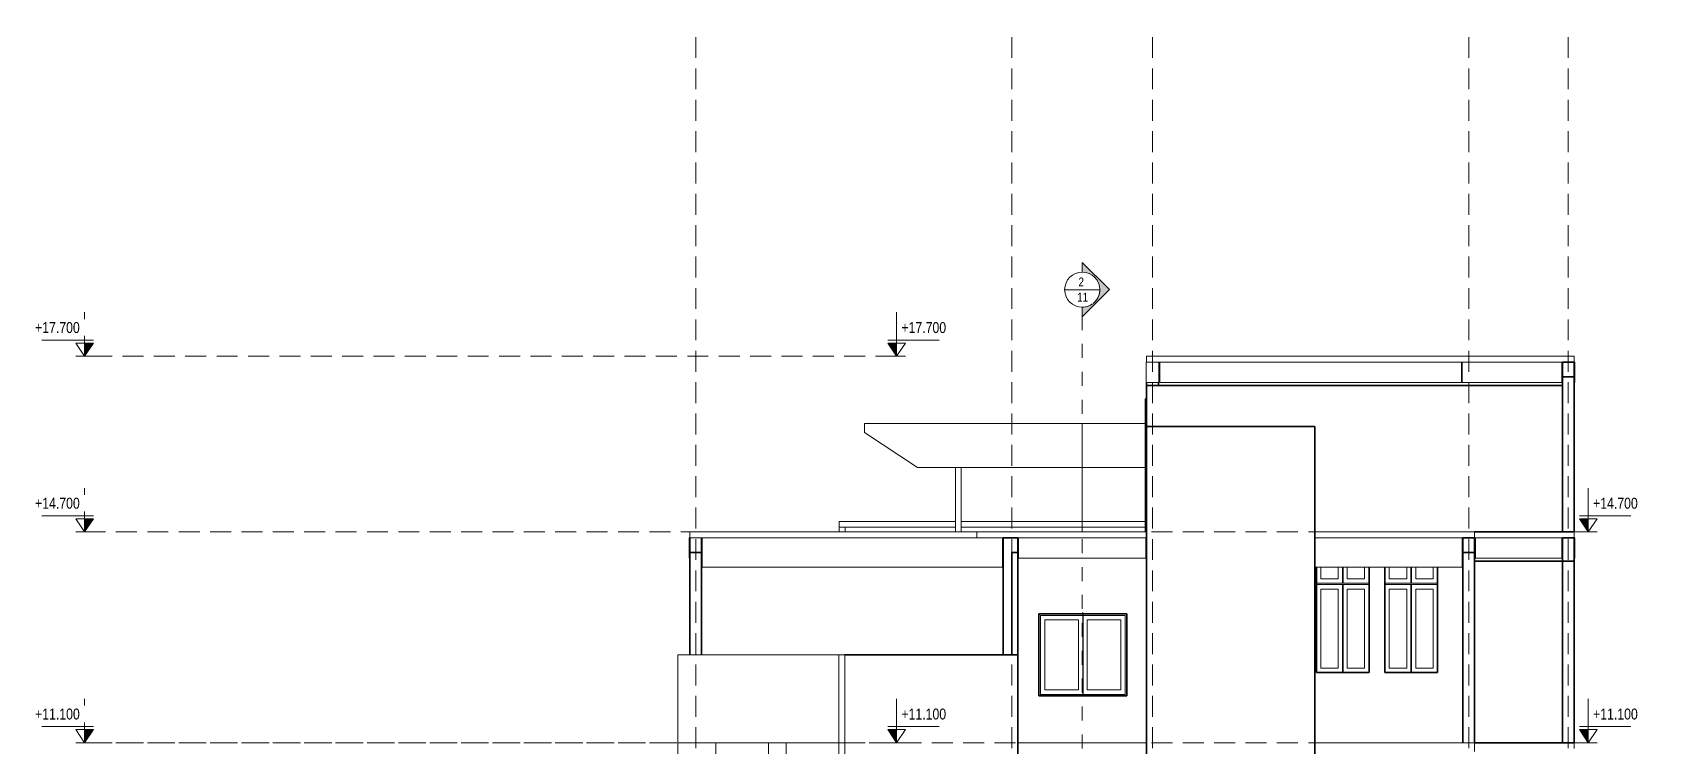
# Model space of a CAD drawing. Header units: millimetres. Extents: x -11327 to 16289, y -4520 to 23231.
# Drawn here: x -11327 to 16289, y 11050 to 23231 of the extents above; entities that cross this region are included whole.
import ezdxf

# ---------------------------------------------------------------- set-up
doc = ezdxf.new("R2010")
doc.units = ezdxf.units.MM
for name, pattern in [('Abgebrochen', [535.78125, 357.1875, -178.59375]), ('Aligning Line', [476.25, 238.125, -238.125]), ('Hidden', [535.78125, 357.1875, -178.59375])]:
    doc.linetypes.add(name, pattern=pattern)
for name, color, linetype, lineweight in [('A-DOOR', 7, 'Continuous', 25), ('A-DOOR-FRAM', 7, 'Continuous', 18), ('A-FLOR', 7, 'Continuous', 18), ('A-FLOR-LEVL', 7, 'Continuous', 9), ('A-GENM', 7, 'Continuous', 18), ('A-GLAZ', 7, 'Continuous', 25), ('A-WALL', 7, 'Continuous', 35), ('G-ANNO-SYMB', 7, 'Abgebrochen', 9), ('S-BEAM', 7, 'Continuous', 18), ('S-COLS', 7, 'Continuous', 35), ('S-FNDN', 7, 'Continuous', 18), ('S-GRID', 7, 'Continuous', 9)]:
    doc.layers.add(name, color=color, linetype=linetype, lineweight=lineweight)
doc.layers.add('G-IMPT', color=7, linetype='Continuous', lineweight=18, true_color=0xffffff)
doc.styles.add('Arial', font='arial.ttf', dxfattribs={"width": 0.8, "height": 187.5})
doc.styles.add('Arial_2', font='arial.ttf', dxfattribs={"width": 0.8, "height": 150})

# ---------------------------------------------------------------- blocks, each defined once
blk = doc.blocks.new('CUA SO2 CANH NHOM KINH CO O THOANG - 900X1900-V2-MẶT ĐỨNG KIẾN TRÚC TRỤC E-A')
at = {"layer": 'A-GLAZ', "lineweight": 18}
for p, q in [((10674.004805, 14100), (10674.004805, 13901)), ((10972.004805, 13901), (10972.004805, 14100)), ((11124.004805, 14100), (11124.004805, 13901)), ((11422.004805, 13901), (11422.004805, 14100)), ((11498.004805, 13825), (10598.004805, 13825)), ((10674.004805, 13901), (10972.004805, 13901)), ((11124.004805, 13901), (11422.004805, 13901)), ((10598.004805, 13800), (11498.004805, 13800)), ((10972.004805, 13724), (10674.004805, 13724)), ((10674.004805, 12376), (10674.004805, 13724)), ((10972.004805, 13724), (10972.004805, 12376)), ((11422.004805, 13724), (11124.004805, 13724)), ((11124.004805, 12376), (11124.004805, 13724)), ((11422.004805, 13724), (11422.004805, 12376)), ((10972.004805, 12376), (10674.004805, 12376)), ((11422.004805, 12376), (11124.004805, 12376))]:
    blk.add_line(p, q, dxfattribs=at)
at = {"layer": 'A-GLAZ'}
for p, q in [((11048.004805, 14100), (11048.004805, 13825)), ((11048.004805, 13825), (11048.004805, 14100)), ((11048.004805, 14100), (11048.004805, 13825)), ((11048.004805, 13800), (11048.004805, 12300)), ((11048.004805, 12300), (11048.004805, 13800)), ((11048.004805, 13800), (11048.004805, 12300))]:
    blk.add_line(p, q, dxfattribs=at)
blk = doc.blocks.new('Cua_Chong_Chay_D7_1Canh - D7_1200x2200-2407363-MẶT ĐỨNG KIẾN TRÚC TRỤC E-A')
at = {"layer": 'A-DOOR-FRAM'}
for p in [(7675, 14700), (7700, 16975)]:
    blk.add_line(p, (7675, 16975), dxfattribs=at)
blk = doc.blocks.new('Window_K2_Stack - Sync_3dsMax_To_Revit-2428540-MẶT ĐỨNG KIẾN TRÚC TRỤC E-A')
at = {"layer": 'G-IMPT'}
for p, q in [((2885, 16550), (2885, 16400)), ((2885, 16550), (6600, 16550)), ((2885, 16400), (3785, 15800)), ((6600, 16550), (7675, 16550)), ((3785, 15800), (6600, 15800)), ((4435, 15800), (4535, 15800)), ((4435, 14700), (4435, 15800)), ((4535, 15800), (4535, 14700)), ((6600, 15800), (7675, 15800)), ((6600, 14700), (6600, 15800)), ((6600, 14700), (6600, 15800)), ((2450, 14780), (2450, 14880)), ((2450, 14880), (4435, 14880)), ((2450, 14780), (2450, 14880)), ((2450, 14880), (4435, 14880)), ((2450, 14780), (2450, 14700)), ((2450, 14780), (2550, 14780)), ((2450, 14700), (2450, 14780)), ((2450, 14780), (2550, 14780)), ((2450, 14700), (2450, 14780)), ((2450, 14780), (2550, 14780)), ((2450, 14780), (2550, 14780)), ((2550, 14780), (4435, 14780)), ((2550, 14780), (2550, 14700)), ((2550, 14780), (2550, 14700)), ((2550, 14780), (4435, 14780)), ((4535, 14880), (6600, 14880)), ((4535, 14780), (6600, 14780)), ((6600, 14780), (6600, 14880)), ((6600, 14880), (7675, 14880)), ((6600, 14880), (6600, 14780)), ((7675, 14780), (6600, 14780)), ((6600, 14780), (6600, 14780)), ((-306, 0), (-342, 0)), ((-342, 0), (-342, -20)), ((-342, -20), (-101, -20)), ((-342, -750), (-342, -20)), ((4436, -230), (4436, -750)), ((4436, -750), (4436, -230)), ((8763, -230), (8763, -750)), ((8763, -750), (8763, -230)), ((13542, -750), (13542, -150)), ((4436, -750), (-342, -750)), ((5300, -750), (4436, -750)), ((8763, -750), (7900, -750)), ((8763, -750), (13542, -750)), ((13542, -750), (13542, -750))]:
    blk.add_line(p, q, dxfattribs=at)
at = {"layer": 'G-IMPT', "flags": 128}
for points in [[(6600, 15800), (6600, 15987), (6600, 16175), (6600, 16362), (6600, 16550)], [(6600, 16550), (6600, 16362), (6600, 16175), (6600, 15987), (6600, 15800)]]:
    blk.add_lwpolyline(points, dxfattribs=at)
blk = doc.blocks.new('Window_K2_Stack - Window_K2_Stack-2377845-MẶT ĐỨNG KIẾN TRÚC TRỤC E-A')
blk.add_blockref('Window_K2_Stack - Sync_3dsMax_To_Revit-2428540-MẶT ĐỨNG KIẾN TRÚC TRỤC E-A', (0, 0))
blk = doc.blocks.new('M_Concrete-Rectangular-Column - COT200X200-2391835-MẶT ĐỨNG KIẾN TRÚC TRỤC E-A')
at = {"layer": 'S-COLS'}
for p, q in [((-100, 14600), (-100, 12600)), ((100, 14600), (100, 12600))]:
    blk.add_line(p, q, dxfattribs=at)
blk = doc.blocks.new('M_Concrete-Rectangular-Column - COT200X250-2391840-MẶT ĐỨNG KIẾN TRÚC TRỤC E-A')
at = {"layer": 'S-COLS'}
for p, q in [((5250, 14600), (5500, 14600)), ((5250, 14600), (5250, 12600)), ((5500, 14600), (5500, 12600))]:
    blk.add_line(p, q, dxfattribs=at)
blk = doc.blocks.new('M_Concrete-Rectangular-Column - COT200X200-V3-MẶT ĐỨNG KIẾN TRÚC TRỤC E-A')
at = {"layer": 'S-COLS'}
for p, q in [((13100, 14600), (13300, 14600)), ((13100, 14600), (13100, 11100)), ((13300, 14600), (13300, 11100))]:
    blk.add_line(p, q, dxfattribs=at)
blk = doc.blocks.new('M_Concrete-Rectangular-Column - COT200X200-V6-MẶT ĐỨNG KIẾN TRÚC TRỤC E-A')
at = {"layer": 'S-COLS'}
for p, q in [((14800, 14600), (15000, 14600)), ((14800, 14600), (14800, 11100)), ((15000, 14600), (15000, 11100)), ((15000, 11100), (14800, 11100))]:
    blk.add_line(p, q, dxfattribs=at)
blk = doc.blocks.new('M_Concrete-Rectangular-Column - COT200X200-2391841-MẶT ĐỨNG KIẾN TRÚC TRỤC E-A')
at = {"layer": 'S-COLS'}
for p, q in [((14800, 17600), (15000, 17600)), ((14800, 17600), (14800, 14700)), ((15000, 17600), (15000, 14700)), ((15000, 14700), (14800, 14700))]:
    blk.add_line(p, q, dxfattribs=at)
blk = doc.blocks.new('CUA SO 2 CANH NHOM KINH O O THOANG - K4-2413349-MẶT ĐỨNG KIẾN TRÚC TRỤC E-A')
at = {"layer": 'A-GLAZ'}
for q in [(6610, 6125), (6610, 4700)]:
    blk.add_line((6610, 6100), q, dxfattribs=at)
at = {"layer": 'A-GLAZ', "lineweight": 18}
for p, q in [((5885, 4725), (5885, 6075)), ((5885, 6075), (7335, 6075)), ((5961, 4801), (5961, 5999)), ((5961, 5999), (6534, 5999)), ((6534, 5999), (6534, 4801)), ((6610, 4725), (6610, 6075)), ((6610, 6075), (6610, 4725)), ((6686, 4801), (6686, 5999)), ((6686, 5999), (7259, 5999)), ((7259, 5999), (7259, 4801)), ((7335, 6075), (7335, 4725)), ((7335, 4725), (5885, 4725)), ((6534, 4801), (5961, 4801)), ((7259, 4801), (6686, 4801))]:
    blk.add_line(p, q, dxfattribs=at)
blk = doc.blocks.new('Test_Family - Sync_3dsMax_To_Revit-2434440-MẶT ĐỨNG KIẾN TRÚC TRỤC E-A')
at = {"layer": 'G-IMPT'}
for p, q in [((-306, 11100), (-306, 12600)), ((-306, 12600), (2445, 12600)), ((-306, 12600), (-306, 11100)), ((2545, 12600), (2445, 12600)), ((2445, 12600), (2445, 0)), ((2545, 0), (2545, 12600)), ((-306, 11100), (-306, 0)), ((-306, 11100), (345, 11100)), ((-306, 11100), (2445, 11100)), ((345, 11100), (345, 0)), ((1245, 0), (1245, 11100)), ((1545, 11100), (1545, 0)), ((466, 3188), (466, 1613)), ((1124, 3188), (466, 3188)), ((1124, 1613), (1124, 3188)), ((1666, 3188), (1666, 1613)), ((2324, 3188), (1666, 3188)), ((2324, 1613), (2324, 3188)), ((1245, 1500), (345, 1500)), ((1124, 1613), (466, 1613)), ((1545, 1500), (2445, 1500)), ((1666, 1613), (2324, 1613)), ((345, 0), (-306, 0)), ((1545, 0), (1245, 0)), ((2445, 0), (2545, 0))]:
    blk.add_line(p, q, dxfattribs=at)
at = {"layer": 'G-IMPT', "flags": 128}
for points in [[(399, 3300), (399, 3287), (399, 3273), (399, 3260), (399, 3246)], [(399, 3246), (399, 3260), (399, 3273), (399, 3287), (399, 3300)], [(399, 3246), (399, 2823), (399, 2400), (399, 1977), (399, 1555)], [(466, 3246), (449, 3246), (433, 3246), (416, 3246), (399, 3246)], [(466, 3246), (449, 3246), (433, 3246), (416, 3246), (399, 3246)], [(399, 1555), (399, 1977), (399, 2400), (399, 2823), (399, 3246)], [(399, 3246), (416, 3246), (433, 3246), (449, 3246), (466, 3246)], [(399, 3246), (399, 2823), (399, 2400), (399, 1977), (399, 1555)], [(1124, 3246), (959, 3246), (795, 3246), (631, 3246), (466, 3246)], [(466, 3246), (466, 3232), (466, 3217), (466, 3203), (466, 3188)], [(1124, 3246), (959, 3246), (795, 3246), (631, 3246), (466, 3246)], [(466, 3188), (466, 3203), (466, 3217), (466, 3232), (466, 3246)], [(466, 3246), (631, 3246), (795, 3246), (959, 3246), (1124, 3246)], [(466, 3246), (466, 3232), (466, 3217), (466, 3203), (466, 3188)], [(1191, 3246), (1174, 3246), (1157, 3246), (1141, 3246), (1124, 3246)], [(1124, 3188), (1124, 3203), (1124, 3217), (1124, 3232), (1124, 3246)], [(1124, 3246), (1141, 3246), (1157, 3246), (1174, 3246), (1191, 3246)], [(1191, 3246), (1174, 3246), (1157, 3246), (1141, 3246), (1124, 3246)], [(1124, 3188), (1124, 3203), (1124, 3217), (1124, 3232), (1124, 3246)], [(1124, 3246), (1124, 3232), (1124, 3217), (1124, 3203), (1124, 3188)], [(1191, 3246), (1191, 3260), (1191, 3273), (1191, 3287), (1191, 3300)], [(1191, 3246), (1191, 3260), (1191, 3273), (1191, 3287), (1191, 3300)], [(1191, 3300), (1191, 3287), (1191, 3273), (1191, 3260), (1191, 3246)], [(1191, 1555), (1191, 1977), (1191, 2400), (1191, 2823), (1191, 3246)], [(1191, 1555), (1191, 1977), (1191, 2400), (1191, 2823), (1191, 3246)], [(1191, 3246), (1191, 2823), (1191, 2400), (1191, 1977), (1191, 1555)], [(1599, 3300), (1599, 3287), (1599, 3273), (1599, 3260), (1599, 3246)], [(1599, 3246), (1599, 3260), (1599, 3273), (1599, 3287), (1599, 3300)], [(1599, 3246), (1599, 2823), (1599, 2400), (1599, 1977), (1599, 1555)], [(1666, 3246), (1649, 3246), (1633, 3246), (1616, 3246), (1599, 3246)], [(1599, 1555), (1599, 1977), (1599, 2400), (1599, 2823), (1599, 3246)], [(1599, 3246), (1616, 3246), (1633, 3246), (1649, 3246), (1666, 3246)], [(1599, 3246), (1599, 2823), (1599, 2400), (1599, 1977), (1599, 1555)], [(2324, 3246), (2159, 3246), (1995, 3246), (1831, 3246), (1666, 3246)], [(1666, 3246), (1666, 3232), (1666, 3217), (1666, 3203), (1666, 3188)], [(2324, 3246), (2159, 3246), (1995, 3246), (1831, 3246), (1666, 3246)], [(1666, 3188), (1666, 3203), (1666, 3217), (1666, 3232), (1666, 3246)], [(1666, 3246), (1831, 3246), (1995, 3246), (2159, 3246), (2324, 3246)], [(1666, 3246), (1666, 3232), (1666, 3217), (1666, 3203), (1666, 3188)], [(2324, 3188), (2324, 3203), (2324, 3217), (2324, 3232), (2324, 3246)], [(2324, 3246), (2341, 3246), (2357, 3246), (2374, 3246), (2391, 3246)], [(2391, 3246), (2374, 3246), (2357, 3246), (2341, 3246), (2324, 3246)], [(2324, 3188), (2324, 3203), (2324, 3217), (2324, 3232), (2324, 3246)], [(2324, 3246), (2324, 3232), (2324, 3217), (2324, 3203), (2324, 3188)], [(2391, 3246), (2391, 3260), (2391, 3273), (2391, 3287), (2391, 3300)], [(2391, 3246), (2391, 3260), (2391, 3273), (2391, 3287), (2391, 3300)], [(2391, 3300), (2391, 3287), (2391, 3273), (2391, 3260), (2391, 3246)], [(2391, 1555), (2391, 1977), (2391, 2400), (2391, 2823), (2391, 3246)], [(2391, 1555), (2391, 1977), (2391, 2400), (2391, 2823), (2391, 3246)], [(2391, 3246), (2391, 2823), (2391, 2400), (2391, 1977), (2391, 1555)], [(399, 1555), (399, 1541), (399, 1527), (399, 1514), (399, 1500)], [(466, 1555), (449, 1555), (433, 1555), (416, 1555), (399, 1555)], [(399, 1500), (399, 1514), (399, 1527), (399, 1541), (399, 1555)], [(399, 1555), (416, 1555), (433, 1555), (449, 1555), (466, 1555)], [(466, 1613), (466, 1598), (466, 1584), (466, 1569), (466, 1555)], [(466, 1555), (466, 1569), (466, 1584), (466, 1598), (466, 1613)], [(466, 1555), (631, 1555), (795, 1555), (959, 1555), (1124, 1555)], [(1124, 1555), (959, 1555), (795, 1555), (631, 1555), (466, 1555)], [(466, 1555), (631, 1555), (795, 1555), (959, 1555), (1124, 1555)], [(1124, 1555), (1124, 1569), (1124, 1584), (1124, 1598), (1124, 1613)], [(1124, 1613), (1124, 1598), (1124, 1584), (1124, 1569), (1124, 1555)], [(1124, 1555), (1124, 1569), (1124, 1584), (1124, 1598), (1124, 1613)], [(1124, 1555), (1141, 1555), (1157, 1555), (1174, 1555), (1191, 1555)], [(1191, 1555), (1174, 1555), (1157, 1555), (1141, 1555), (1124, 1555)], [(1124, 1555), (1141, 1555), (1157, 1555), (1174, 1555), (1191, 1555)], [(1191, 1500), (1191, 1514), (1191, 1527), (1191, 1541), (1191, 1555)], [(1191, 1500), (1191, 1514), (1191, 1527), (1191, 1541), (1191, 1555)], [(1191, 1555), (1191, 1541), (1191, 1527), (1191, 1514), (1191, 1500)], [(1599, 1555), (1599, 1541), (1599, 1527), (1599, 1514), (1599, 1500)], [(1599, 1500), (1599, 1514), (1599, 1527), (1599, 1541), (1599, 1555)], [(1599, 1555), (1616, 1555), (1633, 1555), (1649, 1555), (1666, 1555)], [(1599, 1555), (1616, 1555), (1633, 1555), (1649, 1555), (1666, 1555)], [(1666, 1555), (1649, 1555), (1633, 1555), (1616, 1555), (1599, 1555)], [(1666, 1613), (1666, 1598), (1666, 1584), (1666, 1569), (1666, 1555)], [(1666, 1555), (1666, 1569), (1666, 1584), (1666, 1598), (1666, 1613)], [(1666, 1613), (1666, 1598), (1666, 1584), (1666, 1569), (1666, 1555)], [(1666, 1555), (1831, 1555), (1995, 1555), (2159, 1555), (2324, 1555)], [(1666, 1555), (1831, 1555), (1995, 1555), (2159, 1555), (2324, 1555)], [(2324, 1555), (2159, 1555), (1995, 1555), (1831, 1555), (1666, 1555)], [(2324, 1555), (2324, 1569), (2324, 1584), (2324, 1598), (2324, 1613)], [(2324, 1613), (2324, 1598), (2324, 1584), (2324, 1569), (2324, 1555)], [(2324, 1555), (2324, 1569), (2324, 1584), (2324, 1598), (2324, 1613)], [(2324, 1555), (2341, 1555), (2357, 1555), (2374, 1555), (2391, 1555)], [(2391, 1555), (2374, 1555), (2357, 1555), (2341, 1555), (2324, 1555)], [(2324, 1555), (2341, 1555), (2357, 1555), (2374, 1555), (2391, 1555)], [(2391, 1500), (2391, 1514), (2391, 1527), (2391, 1541), (2391, 1555)], [(2391, 1500), (2391, 1514), (2391, 1527), (2391, 1541), (2391, 1555)], [(2391, 1555), (2391, 1541), (2391, 1527), (2391, 1514), (2391, 1500)]]:
    blk.add_lwpolyline(points, dxfattribs=at)
blk = doc.blocks.new('Test_Family - Test_Family-2434445-MẶT ĐỨNG KIẾN TRÚC TRỤC E-A')
blk.add_blockref('Test_Family - Sync_3dsMax_To_Revit-2434440-MẶT ĐỨNG KIẾN TRÚC TRỤC E-A', (0, 0))
blk = doc.blocks.new('Level - 000_-1742766-MẶT ĐỨNG KIẾN TRÚC TRỤC E-A')
at = {"layer": 'A-FLOR-LEVL'}
blk.add_hatch(color=256, dxfattribs=at).paths.add_polyline_path([(3430, 4125), (3430, 3900), (3280, 4125)])
for p, q in [((3430, 3900), (3430, 4650)), ((3280, 4177), (4159, 4177)), ((3430, 3900), (3280, 4125)), ((3280, 4125), (3580, 4125)), ((3430, 4125), (3280, 4125)), ((3280, 4125), (3430, 3900)), ((3280, 3900), (3580, 3900)), ((3430, 3900), (3580, 4125)), ((3430, 3900), (3430, 4125))]:
    blk.add_line(p, q, dxfattribs=at)
blk = doc.blocks.new('Section - CAT DUNG-122916-MẶT ĐỨNG KIẾN TRÚC TRỤC E-A')
at = {"layer": 'G-ANNO-SYMB', "linetype": 'Continuous'}
h = blk.add_hatch(color=256, dxfattribs=at)
edge = h.paths.add_edge_path()
edge.add_line((6600, -1292), (6600, -1456))
edge.add_arc((6600, -1756), 300, 0, 90, ccw=False)
edge.add_arc((6600, -1756), 300, 270, 360, ccw=False)
edge.add_line((6600, -2056), (6600, -2219))
edge.add_line((6600, -2219), (7064, -1756))
edge.add_line((7064, -1756), (6600, -1292))
for p, q in [((6600, -1292), (7064, -1756)), ((6600, -1456), (6600, -1292)), ((7064, -1756), (6600, -2219)), ((6600, -2219), (6600, -2056))]:
    blk.add_line(p, q, dxfattribs=at)
for start, end in [(90, 270), (270, 90), (360, 90), (270, 360)]:
    blk.add_arc((6600, -1756), 300, start, end, dxfattribs=at)

msp = doc.modelspace()

# ---------------------------------------------------------------- linework, layer by layer
at = {"layer": 'A-FLOR'}
msp.add_line((13300, 11100), (13300, 10950), dxfattribs=at)
at = {"layer": 'A-FLOR-LEVL', "linetype": 'Hidden'}
for p, q in [((3430, 17700), (-10434, 17700)), ((-10434, 14700), (15240, 14700)), ((3430, 11100), (-10434, 11100)), ((-10434, 11100), (15240, 11100))]:
    msp.add_line(p, q, dxfattribs=at)
at = {"layer": 'A-WALL'}
for p, q in [((7700, 17250), (7700, -750)), ((14800, 17200), (7700, 17200)), ((7900, 17250), (7900, 17200)), ((14800, 17200), (14800, 17350)), ((14800, 17350), (15000, 17350)), ((15000, 17350), (15000, 14700)), ((10570, 16500), (7700, 16500)), ((10570, 0), (10570, 16500)), ((13300, 14700), (15000, 14700)), ((-100, 12600), (-100, 14350)), ((-100, 14350), (100, 14350)), ((100, 14350), (100, 14200)), ((113, 14200), (100, 14200)), ((5250, 14200), (5237, 14200)), ((5513, 14350), (5400, 14350)), ((5400, 14350), (5400, 12600)), ((7700, 14350), (7687, 14350)), ((10598, 12300), (10598, 14100)), ((11498, 14100), (11498, 12300)), ((11768, 12300), (11768, 14100)), ((12668, 14100), (12668, 12300)), ((13100, 14200), (13087, 14200)), ((13100, 14200), (13100, 14350)), ((13100, 14350), (13300, 14350)), ((13300, 14350), (13300, 11100)), ((15000, 14200), (13300, 14200)), ((15000, 11100), (15000, 14200)), ((5860, 11900), (5860, 13300)), ((5860, 13300), (7360, 13300)), ((7360, 13300), (7360, 11900)), ((5500, 12600), (2545, 12600)), ((5500, 3900), (5500, 12600)), ((11498, 12300), (10598, 12300)), ((12668, 12300), (11768, 12300)), ((7360, 11900), (5860, 11900)), ((13300, 11100), (15000, 11100))]:
    msp.add_line(p, q, dxfattribs=at)
at = {"layer": 'G-ANNO-SYMB', "linetype": 'Continuous'}
msp.add_line((6300, 18836), (6900, 18836), dxfattribs=at)
at = {"layer": 'G-ANNO-SYMB', "linetype": 'Aligning Line'}
msp.add_line((6600, 18386), (6600, -1306), dxfattribs=at)
at = {"layer": 'S-BEAM'}
for p, q in [((7910, 17600), (7690, 17600)), ((7690, 17600), (7690, 17250)), ((7910, 17250), (7910, 17600)), ((7923, 17250), (7923, 17600)), ((7923, 17600), (13077, 17600)), ((13077, 17600), (13077, 17250)), ((13090, 17250), (13090, 17600)), ((13090, 17600), (14787, 17600)), ((14787, 17600), (14787, 17250)), ((14790, 17600), (14790, 17250)), ((15010, 17600), (15000, 17600)), ((15010, 17250), (15010, 17600)), ((7690, 17250), (7910, 17250)), ((7923, 17250), (13077, 17250)), ((13090, 17250), (14787, 17250)), ((14790, 17250), (14800, 17250)), ((15000, 17250), (15010, 17250)), ((-100, 14600), (-110, 14600)), ((-110, 14600), (-110, 14250)), ((110, 14250), (110, 14600)), ((113, 14100), (113, 14600)), ((5237, 14600), (5237, 14100)), ((5510, 14350), (5510, 14600)), ((5513, 14250), (5513, 14600)), ((5513, 14600), (7687, 14600)), ((7687, 14600), (7687, 14250)), ((7690, 14600), (7690, 14350)), ((10570, 14600), (13087, 14600)), ((13087, 14600), (13087, 14100)), ((13090, 14600), (13090, 14250)), ((13310, 14600), (13300, 14600)), ((13310, 14250), (13310, 14600)), ((13313, 14250), (13313, 14600)), ((13313, 14600), (14787, 14600)), ((14787, 14600), (14787, 14250)), ((14800, 14600), (14790, 14600)), ((14790, 14600), (14790, 14250)), ((15010, 14600), (15000, 14600)), ((15010, 14250), (15010, 14600)), ((-110, 14250), (-100, 14250)), ((100, 14250), (110, 14250)), ((113, 14100), (5237, 14100)), ((5513, 14250), (7687, 14250)), ((10570, 14100), (13087, 14100)), ((13090, 14250), (13100, 14250)), ((13300, 14250), (13310, 14250)), ((13313, 14250), (14787, 14250)), ((14790, 14250), (14800, 14250)), ((15000, 14250), (15010, 14250))]:
    msp.add_line(p, q, dxfattribs=at)
at = {"layer": 'S-FNDN'}
for p, q in [((7700, 17700), (15000, 17700)), ((7700, 17600), (7700, 17700)), ((15000, 17700), (15000, 17600)), ((7923, 17600), (7910, 17600)), ((13090, 17600), (13077, 17600)), ((15000, 17600), (14787, 17600)), ((-100, 14700), (7700, 14700)), ((-100, 14700), (-100, 14600)), ((4800, 14600), (4800, 14700)), ((10570, 14700), (13300, 14700)), ((13300, 14700), (13300, 14600)), ((15000, 14700), (15000, 14600)), ((5513, 14600), (-100, 14600)), ((7700, 14600), (7687, 14600)), ((13300, 14600), (13087, 14600)), ((13313, 14600), (13310, 14600)), ((14790, 14600), (14787, 14600)), ((5500, 11100), (7700, 11100)), ((10570, 11100), (13300, 11100)), ((15000, 11100), (15000, 11000))]:
    msp.add_line(p, q, dxfattribs=at)
at = {"layer": 'S-GRID', "linetype": 'Hidden'}
for p, q in [((0, -3995), (0, 23231)), ((5400, -3995), (5400, 23231)), ((7800, -3995), (7800, 23231)), ((13200, -3995), (13200, 23231)), ((14900, -3995), (14900, 23231))]:
    msp.add_line(p, q, dxfattribs=at)

# ---------------------------------------------------------------- block references
at = {"layer": 'A-DOOR', "lineweight": 18}
msp.add_blockref('Cua_Chong_Chay_D7_1Canh - D7_1200x2200-2407363-MẶT ĐỨNG KIẾN TRÚC TRỤC E-A', (0, 0), dxfattribs=at)
at = {"layer": 'A-FLOR-LEVL', "extrusion": (0, 0, -1)}
for p in [(7004, 13800), (7004, 10800), (7004, 7200)]:
    msp.add_blockref('Level - 000_-1742766-MẶT ĐỨNG KIẾN TRÚC TRỤC E-A', p, dxfattribs=at)
at = {"layer": 'A-FLOR-LEVL'}
for p in [(0, 13800), (11810, 10800), (0, 7200), (11810, 7200)]:
    msp.add_blockref('Level - 000_-1742766-MẶT ĐỨNG KIẾN TRÚC TRỤC E-A', p, dxfattribs=at)
at = {"layer": 'A-GENM'}
msp.add_blockref('Test_Family - Test_Family-2434445-MẶT ĐỨNG KIẾN TRÚC TRỤC E-A', (0, 0), dxfattribs=at)
at = {"layer": 'A-GLAZ'}
for name, p in [('CUA SO2 CANH NHOM KINH CO O THOANG - 900X1900-V2-MẶT ĐỨNG KIẾN TRÚC TRỤC E-A', (0, 0)), ('CUA SO2 CANH NHOM KINH CO O THOANG - 900X1900-V2-MẶT ĐỨNG KIẾN TRÚC TRỤC E-A', (1170, 0)), ('CUA SO 2 CANH NHOM KINH O O THOANG - K4-2413349-MẶT ĐỨNG KIẾN TRÚC TRỤC E-A', (0, 7200))]:
    msp.add_blockref(name, p, dxfattribs=at)
at = {"layer": 'G-ANNO-SYMB', "linetype": 'Continuous', "extrusion": (0, 0, -1), "rotation": 180}
msp.add_blockref('Section - CAT DUNG-122916-MẶT ĐỨNG KIẾN TRÚC TRỤC E-A', (0, 17081), dxfattribs=at)
at = {"layer": 'G-IMPT'}
msp.add_blockref('Window_K2_Stack - Window_K2_Stack-2377845-MẶT ĐỨNG KIẾN TRÚC TRỤC E-A', (0, 0), dxfattribs=at)
at = {"layer": 'S-COLS'}
for name in ['M_Concrete-Rectangular-Column - COT200X200-2391841-MẶT ĐỨNG KIẾN TRÚC TRỤC E-A', 'M_Concrete-Rectangular-Column - COT200X200-2391835-MẶT ĐỨNG KIẾN TRÚC TRỤC E-A', 'M_Concrete-Rectangular-Column - COT200X250-2391840-MẶT ĐỨNG KIẾN TRÚC TRỤC E-A', 'M_Concrete-Rectangular-Column - COT200X200-V3-MẶT ĐỨNG KIẾN TRÚC TRỤC E-A', 'M_Concrete-Rectangular-Column - COT200X200-V6-MẶT ĐỨNG KIẾN TRÚC TRỤC E-A']:
    msp.add_blockref(name, (0, 0), dxfattribs=at)

# ---------------------------------------------------------------- next in the draw order: texts
at = {"layer": 'A-FLOR-LEVL', "char_height": 187.5, "width": 918.73, "attachment_point": 1, "style": 'Arial', "bg_fill": 3, "box_fill_scale": 1.25, "bg_fill_color": 256, "bg_fill_true_color": 13158600, "bg_fill_transparency": 0}
for s, insert in [('+17.700', (-11280, 18284)), ('+17.700', (3513, 18284)), ('+14.700', (-11280, 15284)), ('+14.700', (15323, 15284)), ('+11.100', (-11280, 11684)), ('+11.100', (3513, 11684)), ('+11.100', (15323, 11684))]:
    msp.add_mtext(s, dxfattribs=dict(at, insert=insert))
at = {"layer": 'G-ANNO-SYMB', "linetype": 'Continuous', "insert": (6537, 19044), "char_height": 150, "width": 115.44, "attachment_point": 1, "style": 'Arial_2', "bg_fill": 3, "box_fill_scale": 1.25, "bg_fill_color": 256, "bg_fill_true_color": 13158600, "bg_fill_transparency": 0}
msp.add_mtext('2', dxfattribs=at)

# ---------------------------------------------------------------- next in the draw order: texts
at = {"layer": 'A-FLOR-LEVL', "char_height": 187.5, "width": 918.73, "attachment_point": 1, "style": 'Arial', "bg_fill": 3, "box_fill_scale": 1.25, "bg_fill_color": 256, "bg_fill_true_color": 13158600, "bg_fill_transparency": 0}
for s, insert in [('+17.700', (-11280, 18284)), ('+17.700', (3513, 18284)), ('+14.700', (-11280, 15284)), ('+14.700', (15323, 15284)), ('+11.100', (-11280, 11684)), ('+11.100', (3513, 11684)), ('+11.100', (15323, 11684))]:
    msp.add_mtext(s, dxfattribs=dict(at, insert=insert))
at = {"layer": 'G-ANNO-SYMB', "linetype": 'Continuous', "insert": (6514, 18783), "char_height": 150, "width": 230.89, "attachment_point": 1, "style": 'Arial_2', "bg_fill": 3, "box_fill_scale": 1.25, "bg_fill_color": 256, "bg_fill_true_color": 13158600, "bg_fill_transparency": 0}
msp.add_mtext('11', dxfattribs=at)

# ---------------------------------------------------------------- next in the draw order: block references
at = {"layer": 'A-FLOR-LEVL', "extrusion": (0, 0, -1)}
msp.add_blockref('Level - 000_-1742766-MẶT ĐỨNG KIẾN TRÚC TRỤC E-A', (7004, 7200), dxfattribs=at)

# ---------------------------------------------------------------- next in the draw order: texts
at = {"layer": 'A-FLOR-LEVL', "insert": (-11280, 11684), "char_height": 187.5, "width": 918.73, "attachment_point": 1, "style": 'Arial', "bg_fill": 3, "box_fill_scale": 1.25, "bg_fill_color": 256, "bg_fill_true_color": 13158600, "bg_fill_transparency": 0}
msp.add_mtext('+11.100', dxfattribs=at)

# ---------------------------------------------------------------- next in the draw order: texts
msp.add_mtext('+11.100', dxfattribs=at)

doc.saveas('drawing.dxf')
